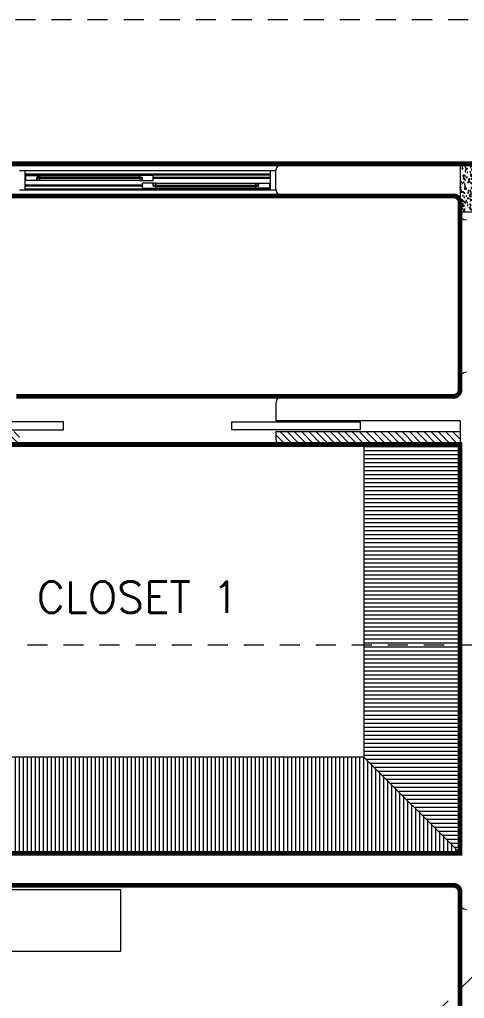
# Model space of a CAD drawing. Header units: metres. Extents: x 14 to 11050, y -346 to 476.
# Drawn here: x 221.16 to 223.94, y -203.26 to -197.15 of the extents above; entities that cross this region are included whole.
import ezdxf

# ---------------------------------------------------------------- set-up
doc = ezdxf.new("R2010")
doc.units = ezdxf.units.M
doc.linetypes.add('0', pattern=[0])
doc.linetypes.add('HIDDEN2', pattern=[0.1875, 0.125, -0.0625])
doc.layers.get('0').update_dxf_attribs({"color": 250, "linetype": '0', "lineweight": 20})
for name, color, linetype, lineweight in [('A-DOOR', 35, 'Continuous', 5), ('A-WALL', 250, 'Continuous', 20), ('baños', 140, 'Continuous', 0), ('closets', 253, 'Continuous', 0), ('Columnas', 7, 'Continuous', 18), ('cristales', 131, 'Continuous', 0), ('MOBILIARIOS', 252, 'Continuous', 0), ('piso', 253, 'Continuous', 0), ('PLF 01', 252, 'Continuous', 9), ('textos', 7, 'Continuous', 0)]:
    doc.layers.add(name, color=color, linetype=linetype, lineweight=lineweight)
doc.layers.add('HATCH', color=8, linetype='Continuous')
doc.layers.add('REVESTIMIENTO EXTERIOR', color=7, linetype='Continuous', lineweight=5, true_color=0xffdebd)
doc.layers.add('Techos 1', color=7, linetype='HIDDEN2', lineweight=9, true_color=0x42391a)
doc.styles.get("Standard").update_dxf_attribs({"font": 'arial.ttf', "height": 0.1875})

# ---------------------------------------------------------------- blocks, each defined once
blk = doc.blocks.new('A$C89702949')
at = {"layer": 'HATCH'}
h = blk.add_hatch(dxfattribs=at)
h.set_pattern_fill('AR-CONC', color=256, scale=0.00032)
h.set_pattern_definition([(50, (114.33107, 55.238796), (0.058299094, -0.005100507), [0.006096, -0.067056]), (355, (114.33107, 55.238796), (-0.011277895, 0.06113819), [0.0048768, -0.053644987]), (100.451445, (114.33593, 55.23837), (0.0470212, 0.05603768), [0.005180803, -0.056988878]), (46.1842, (114.33107, 55.25505), (0.086745293, -0.013453545), [0.009144, -0.100584]), (96.63556, (114.3383, 55.25393), (0.07596932, 0.07917636), [0.00777121, -0.085483395]), (351.18415, (114.33107, 55.25505), (0.07596932, 0.07917636), [0.00731519, -0.080467114]), (21, (114.3392, 55.25099), (0.048516605, -0.032724863), [0.006096, -0.067056]), (326, (114.3392, 55.25099), (0.01977665, 0.05894015), [0.0048768, -0.0536448]), (71.451445, (114.34324, 55.24826), (0.068293254, 0.026215286), [0.005180803, -0.05698878]), (37.5, (114.331071, 55.238796), (0.000988353, 0.0270576124), [0, -0.05299456, 0, -0.0544576, 0, -0.053848]), (7.5, (114.33107, 55.238796), (0.021382292, 0.032057784), [0, -0.03104896, 0, -0.05177536, 0, -0.0205232]), (327.5, (114.312946, 55.238796), (0.0433889905, -0.001833198), [0, -0.02032, 0, -0.0633984, 0, -0.0841248]), (317.5, (114.304818, 55.238796), (0.047401338, 0.008136477), [0, -0.026416, 0, -0.04210304, 0, -0.0597408])])
h.paths.add_polyline_path([(15.3, 19.9891), (15.3, 19.6891), (16.1, 19.6891), (16.1, 19.9891)])
at = {"layer": 'Columnas'}
blk.add_lwpolyline([(15.3, 19.9891), (15.3, 19.6891), (16.1, 19.6891), (16.1, 19.9891)], close=True, dxfattribs=at)
blk = doc.blocks.new('PL BASE 2N NASAS 09')
at = {"layer": 'closets'}
h = blk.add_hatch(dxfattribs=at)
h.set_pattern_fill('LINE', color=256, scale=0.2)
h.set_pattern_definition([(0, (-797.039285, 240.410376), (0, 0.025), [])])
h.paths.add_polyline_path([(173.9475, -6.9617), (173.3475, -6.9617), (173.3475, -8.2117), (173.9475, -8.2117)])
h.paths.add_polyline_path([(173.9475, -8.2117), (173.3475, -8.2117), (173.3475, -8.9117), (173.9475, -9.5117), (173.9475, -9.4417)])
h.paths.add_polyline_path([(170.6475, -8.2117), (170.0475, -8.2117), (170.0475, -9.5117), (170.6475, -8.9117)])
h.paths.add_polyline_path([(170.6475, -6.9617), (170.0475, -6.9617), (170.0475, -8.2117), (170.6475, -8.2117)])
h = blk.add_hatch(dxfattribs=at)
h.set_pattern_fill('LINE', color=256, scale=0.2, angle=90)
h.set_pattern_definition([(90, (-796.989285, 240.460376), (-0.025, 2e-18), [])])
h.paths.add_polyline_path([(173.3475, -8.9117), (170.6475, -8.9117), (170.0475, -9.5117), (173.8705, -9.5114), (173.9475, -9.5117)])
at = {"layer": 'PLF 01'}
h = blk.add_hatch(dxfattribs=at)
h.set_pattern_fill('LINE', color=256, scale=0.01, angle=-45)
h.set_pattern_definition([(315, (-49.91428, -62.667007), (0.0224506403, 0.0224506403), [])])
edge = h.paths.add_edge_path()
edge.add_arc((171.1675, -6.9317), 0.03, 270, 360)
edge.add_line((171.1975, -6.9317), (171.1975, -6.8817))
edge.add_line((171.1975, -6.8817), (170.0475, -6.8817))
edge.add_line((170.0475, -6.8817), (170.0475, -6.9617))
edge.add_line((170.0475, -6.9617), (171.1675, -6.9617))
edge = h.paths.add_edge_path()
edge.add_line((173.9475, -6.9617), (173.9475, -6.8817))
edge.add_line((173.9475, -6.8817), (172.7975, -6.8817))
edge.add_line((172.7975, -6.8817), (172.7975, -6.9317))
edge.add_arc((172.8276, -6.9317), 0.03, 180.04275, 269.95725)
edge.add_line((172.8275, -6.9617), (173.9475, -6.9617))
at = {"layer": 'A-DOOR'}
for p, q in [((171.1475, -5.2117), (172.8375, -5.2117)), ((171.1975, -5.2535), (172.7975, -5.2535)), ((171.2315, -5.3735), (171.2315, -5.2535)), ((171.2315, -5.2735), (172.7635, -5.2735)), ((171.2375, -5.286), (171.239, -5.2845)), ((171.2375, -5.313), (171.2375, -5.286)), ((171.239, -5.2845), (171.3197, -5.2845)), ((171.323, -5.2955), (171.3055, -5.2955)), ((171.3055, -5.2955), (171.3055, -5.313)), ((171.3055, -5.2985), (171.3105, -5.2985)), ((171.3055, -5.2985), (171.3105, -5.2985)), ((171.3105, -5.2965), (171.3165, -5.3005)), ((171.3105, -5.3005), (171.3165, -5.2965)), ((171.3197, -5.2845), (171.3215, -5.286)), ((171.3197, -5.2845), (171.9494, -5.2845)), ((171.3215, -5.286), (171.3235, -5.294)), ((171.3235, -5.295), (171.323, -5.2955)), ((171.3235, -5.294), (171.3235, -5.295)), ((171.9476, -5.286), (171.9455, -5.294)), ((171.9455, -5.294), (171.9455, -5.295)), ((171.9455, -5.295), (171.946, -5.2955)), ((171.946, -5.2955), (171.9635, -5.2955)), ((171.9494, -5.2845), (171.9476, -5.286)), ((172.03, -5.2845), (171.9494, -5.2845)), ((171.9585, -5.2965), (171.9525, -5.3005)), ((171.9585, -5.3005), (171.9525, -5.2965)), ((171.9635, -5.2985), (171.9585, -5.2985)), ((171.9635, -5.2985), (171.9585, -5.2985)), ((171.9635, -5.2955), (171.9635, -5.313)), ((172.0315, -5.286), (172.03, -5.2845)), ((172.0315, -5.313), (172.0315, -5.286)), ((172.7635, -5.3735), (172.7635, -5.2535)), ((171.239, -5.3145), (171.2375, -5.313)), ((171.304, -5.3145), (171.239, -5.3145)), ((171.3055, -5.313), (171.304, -5.3145)), ((171.9503, -5.3155), (171.3188, -5.3155)), ((171.9635, -5.313), (171.965, -5.3145)), ((171.965, -5.3325), (171.9635, -5.334)), ((171.9635, -5.334), (171.9635, -5.361)), ((171.9635, -5.361), (171.965, -5.3625)), ((171.965, -5.3145), (172.03, -5.3145)), ((172.03, -5.3325), (171.965, -5.3325)), ((171.965, -5.3625), (172.0457, -5.3625)), ((172.0315, -5.313), (172.03, -5.3145)), ((172.0315, -5.334), (172.03, -5.3325)), ((172.0315, -5.3515), (172.0315, -5.334)), ((172.0315, -5.3485), (172.0365, -5.3485)), ((172.0315, -5.3485), (172.0365, -5.3485)), ((172.049, -5.3515), (172.0315, -5.3515)), ((172.0365, -5.3505), (172.0425, -5.3465)), ((172.0365, -5.3465), (172.0425, -5.3505)), ((172.0448, -5.3315), (172.6763, -5.3315)), ((172.0457, -5.3625), (172.0475, -5.361)), ((172.6754, -5.3625), (172.0457, -5.3625)), ((172.0475, -5.361), (172.0495, -5.353)), ((172.0495, -5.352), (172.049, -5.3515)), ((172.0495, -5.353), (172.0495, -5.352)), ((172.6715, -5.352), (172.672, -5.3515)), ((172.6715, -5.353), (172.6715, -5.352)), ((172.6736, -5.361), (172.6715, -5.353)), ((172.672, -5.3515), (172.6895, -5.3515)), ((172.6754, -5.3625), (172.6736, -5.361)), ((172.756, -5.3625), (172.6754, -5.3625)), ((172.6845, -5.3505), (172.6785, -5.3465)), ((172.6845, -5.3465), (172.6785, -5.3505)), ((172.6895, -5.3485), (172.6845, -5.3485)), ((172.6895, -5.3485), (172.6845, -5.3485)), ((172.6895, -5.334), (172.691, -5.3325)), ((172.6895, -5.3515), (172.6895, -5.334)), ((172.691, -5.3325), (172.756, -5.3325)), ((172.756, -5.3325), (172.7575, -5.334)), ((172.7575, -5.361), (172.756, -5.3625)), ((172.7575, -5.334), (172.7575, -5.361)), ((171.1575, -5.4117), (172.8375, -5.4117)), ((171.1975, -5.3735), (172.7975, -5.3735))]:
    blk.add_line(p, q, dxfattribs=at)
at = {"layer": 'A-DOOR', "color": 8}
for p, q in [((171.2315, -5.2795), (172.7635, -5.2795)), ((172.7635, -5.2965), (172.0315, -5.2965)), ((172.7635, -5.3025), (172.0315, -5.3025)), ((171.9635, -5.3445), (171.2315, -5.3445)), ((171.9635, -5.3505), (171.2315, -5.3505)), ((171.2315, -5.3675), (172.7635, -5.3675))]:
    blk.add_line(p, q, dxfattribs=at)
at = {"layer": 'A-DOOR'}
for points in [[(171.3055, -5.2985), (171.3105, -5.2985), (171.3105, -5.2985), (171.3055, -5.2985)], [(171.3105, -5.2965), (171.3165, -5.2965), (171.3165, -5.3005), (171.3105, -5.3005)], [(171.3105, -5.2965), (171.9585, -5.2965), (171.9585, -5.3005), (171.3105, -5.3005)], [(171.323, -5.2955), (171.311, -5.2955), (171.311, -5.2965), (171.323, -5.2965)], [(171.323, -5.3005), (171.311, -5.3005), (171.311, -5.3015), (171.323, -5.3015)], [(171.3165, -5.2965), (171.3215, -5.2965), (171.3215, -5.3005), (171.3165, -5.3005)], [(171.946, -5.2955), (171.958, -5.2955), (171.958, -5.2965), (171.946, -5.2965)], [(171.946, -5.3005), (171.958, -5.3005), (171.958, -5.3015), (171.946, -5.3015)], [(171.9525, -5.2965), (171.9475, -5.2965), (171.9475, -5.3005), (171.9525, -5.3005)], [(171.9585, -5.2965), (171.9525, -5.2965), (171.9525, -5.3005), (171.9585, -5.3005)], [(171.9635, -5.2985), (171.9585, -5.2985), (171.9585, -5.2985), (171.9635, -5.2985)], [(172.0315, -5.3485), (172.0365, -5.3485), (172.0365, -5.3485), (172.0315, -5.3485)], [(172.6845, -5.3505), (172.0365, -5.3505), (172.0365, -5.3465), (172.6845, -5.3465)], [(172.0365, -5.3505), (172.0425, -5.3505), (172.0425, -5.3465), (172.0365, -5.3465)], [(172.049, -5.3465), (172.037, -5.3465), (172.037, -5.3455), (172.049, -5.3455)], [(172.049, -5.3515), (172.037, -5.3515), (172.037, -5.3505), (172.049, -5.3505)], [(172.0425, -5.3505), (172.0475, -5.3505), (172.0475, -5.3465), (172.0425, -5.3465)], [(172.672, -5.3465), (172.684, -5.3465), (172.684, -5.3455), (172.672, -5.3455)], [(172.672, -5.3515), (172.684, -5.3515), (172.684, -5.3505), (172.672, -5.3505)], [(172.6785, -5.3505), (172.6735, -5.3505), (172.6735, -5.3465), (172.6785, -5.3465)], [(172.6845, -5.3505), (172.6785, -5.3505), (172.6785, -5.3465), (172.6845, -5.3465)], [(172.6895, -5.3485), (172.6845, -5.3485), (172.6845, -5.3485), (172.6895, -5.3485)], [(171.472, -6.8217), (170.672, -6.8217), (170.672, -6.8717), (171.472, -6.8717)], [(172.5231, -6.8217), (173.3231, -6.8217), (173.3231, -6.8717), (172.5231, -6.8717)]]:
    blk.add_lwpolyline(points, close=True, dxfattribs=at)
for points in [[(171.3077, -5.314, 0.341999), (171.3058, -5.3125), (171.3055, -5.3122), (171.3055, -5.3025), (171.3065, -5.3015), (171.3235, -5.3015), (171.3235, -5.302), (171.3202, -5.3144, -0.339454), (171.3188, -5.3155), (171.3096, -5.3155, -0.341999)], [(171.9614, -5.314, -0.341999), (171.9633, -5.3125), (171.9635, -5.3122), (171.9635, -5.3025), (171.9625, -5.3015), (171.9455, -5.3015), (171.9455, -5.302), (171.9489, -5.3144, 0.339454), (171.9503, -5.3155), (171.9595, -5.3155, 0.341999)], [(172.0337, -5.333, -0.341999), (172.0318, -5.3345), (172.0315, -5.3348), (172.0315, -5.3445), (172.0325, -5.3455), (172.0495, -5.3455), (172.0495, -5.345), (172.0462, -5.3326, 0.339454), (172.0448, -5.3315), (172.0356, -5.3315, 0.341999)], [(172.6874, -5.333, 0.341999), (172.6893, -5.3345), (172.6895, -5.3348), (172.6895, -5.3445), (172.6885, -5.3455), (172.6715, -5.3455), (172.6715, -5.345), (172.6749, -5.3326, -0.339454), (172.6763, -5.3315), (172.6855, -5.3315, -0.341999)]]:
    blk.add_lwpolyline(points, format="xyb", close=True, dxfattribs=at)
at = {"layer": 'A-DOOR', "color": 7}
for points in [[(171.3105, -5.3005), (171.9585, -5.3005), (171.9585, -5.2965), (171.3105, -5.2965)], [(172.6845, -5.3465), (172.0365, -5.3465), (172.0365, -5.3505), (172.6845, -5.3505)]]:
    blk.add_lwpolyline(points, close=True, dxfattribs=at)
at = {"layer": 'A-WALL'}
for p, q in [((172.8375, -5.2117), (175.1325, -5.2117)), ((172.7975, -5.3717), (172.7975, -5.2517)), ((172.8375, -5.4117), (173.9075, -5.4117)), ((173.9475, -5.4517), (173.9475, -5.5217)), ((173.9475, -6.5517), (173.9475, -6.6217)), ((172.7975, -6.7017), (172.7975, -6.8117)), ((172.8375, -6.6617), (173.9075, -6.6617)), ((172.7975, -6.8117), (173.9475, -6.8117)), ((173.9475, -6.8117), (173.9475, -9.5117)), ((172.7975, -6.8817), (173.9475, -6.8817)), ((172.7975, -6.8817), (172.7975, -6.9317)), ((172.8275, -6.9617), (173.9475, -6.9617)), ((173.9475, -9.5117), (170.0475, -9.5117)), ((173.9075, -9.7117), (169.8475, -9.7117)), ((173.9475, -9.7517), (173.9475, -9.8217))]:
    blk.add_line(p, q, dxfattribs=at)
for centre, radius, start, end in [((172.8375, -5.2517), 0.04, 90, 180), ((172.8375, -5.3717), 0.04, 180, 270), ((173.9075, -5.4517), 0.04, 360, 90), ((173.9875, -5.5217), 0.04, 180, 270), ((173.9875, -6.5517), 0.04, 90, 180), ((173.9075, -6.6217), 0.04, 270, 0), ((172.8375, -6.7017), 0.04, 90, 180), ((172.8275, -6.9317), 0.03, 180, 270), ((173.9075, -9.7517), 0.04, 0, 90), ((173.9875, -9.8217), 0.04, 180, 270)]:
    blk.add_arc(centre, radius, start, end, dxfattribs=at)
at = {"layer": 'closets'}
for p, q in [((173.3475, -6.9617), (173.3475, -8.9117)), ((173.3475, -8.9117), (170.6475, -8.9117)), ((173.3475, -8.9117), (173.9475, -9.5117))]:
    blk.add_line(p, q, dxfattribs=at)
at = {"layer": 'cristales', "const_width": 0.004}
for points in [[(171.3215, -5.2985), (171.9475, -5.2985)], [(172.6735, -5.3485), (172.0475, -5.3485)]]:
    blk.add_lwpolyline(points, dxfattribs=at)
at = {"layer": 'piso'}
blk.add_line((173.9475, -9.8217), (173.9475, -10.8517), dxfattribs=at)
at = {"layer": 'Techos 1'}
for p, q in [((157.4475, -4.3117), (185.4975, -4.3117)), ((161.3475, -8.2117), (176.0975, -8.2117)), ((172.1943, -12.1117), (176.0975, -8.2117))]:
    blk.add_line(p, q, dxfattribs=at)
at = {"color": 1}
blk.add_blockref('A$C89702949', (158.6475, -25.2008), dxfattribs=at)
at = {"layer": 'baños', "linetype": 'Continuous', "flags": 8}
for tag, p in [('MODELNUMBER', (167.1329, -5.6306, 0)), ('TRADENAME', (167.1329, -5.6307, 0)), ('PRODUCT', (167.1329, -5.6307, 0)), ('MATERIAL', (167.1329, -5.6307, 0)), ('MODELNUMBER', (168.3076, -5.6306, 0)), ('TRADENAME', (168.3076, -5.6307, 0)), ('PRODUCT', (168.3076, -5.6307, 0)), ('MATERIAL', (168.3076, -5.6307, 0))]:
    blk.add_attdef(tag, p, '', height=0.0000254, rotation=180.00008, dxfattribs=at)
at = {"layer": 'baños', "linetype": 'Continuous'}
for tag, p, rotation in [('MODELNUMBER', (169.2428, -19.7065), 180.00008), ('TRADENAME', (169.2428, -19.7064), 180.00008), ('MATERIAL', (169.243, -19.7063), 180.00008), ('PRODUCT', (169.243, -19.7064), 180.00008), ('MODELNUMBER', (169.9524, -19.7065), 179.99992), ('MATERIAL', (169.9524, -19.7063), 179.99992), ('TRADENAME', (169.9524, -19.7064), 179.99992), ('PRODUCT', (169.9524, -19.7064), 179.99992)]:
    blk.add_attdef(tag, p, '', height=0.0000254, rotation=rotation, dxfattribs=at)
at = {"layer": 'textos', "insert": (171.3058, -8.0119), "char_height": 0.195, "width": 3.404877, "attachment_point": 7}
blk.add_mtext('{\\Fromans|c0;CLOSET 1}', dxfattribs=at)
blk = doc.blocks.new('PL MUEBLES 2N NASAS 09')
at = {"layer": 'MOBILIARIOS'}
blk.add_lwpolyline([(220.4759, 52.9781), (221.7415, 52.9781), (221.7415, 52.5922), (220.4759, 52.5922)], close=True, dxfattribs=at)
blk.add_blockref('PL BASE 2N NASAS 09', (49.9143, 62.717))

msp = doc.modelspace()

# ---------------------------------------------------------------- linework, layer by layer
at = {"layer": 'REVESTIMIENTO EXTERIOR', "const_width": 0.03}
for points in [[(208.3118, -204.0119), (208.3118, -198.0919, -0.414214), (208.3518, -198.0519), (229.5218, -198.0519, -0.464369), (229.5618, -198.0919), (229.5618, -218.0119, -0.414214), (229.5218, -218.0519), (223.9518, -218.0519)], [(221.1418, -199.5019), (223.8718, -199.5019, 0.414214), (223.9118, -199.4619), (223.9118, -198.2919, 0.414214), (223.8718, -198.2519), (220.0818, -198.2519, 0.414214), (220.0118, -198.3219), (220.0118, -199.4619)], [(216.5518, -212.0518), (222.9778, -212.052, 0.397998), (223.0117, -212.0211), (223.0115, -203.8236, -0.431372), (223.035, -203.8014), (223.8749, -203.8017, 0.392148), (223.9118, -203.7619), (223.9118, -202.5919, 0.414214), (223.8718, -202.5519), (219.8115, -202.5519), (219.8118, -201.9919, 0.414214), (219.7718, -201.9519), (215.3018, -201.9537, 0.414094), (215.2618, -201.9937), (215.2618, -203.9819)]]:
    msp.add_lwpolyline(points, format="xyb", dxfattribs=at)
msp.add_lwpolyline([(220.0118, -202.3519), (223.9118, -202.3519), (223.9118, -199.8019), (220.0118, -199.8019)], close=True, dxfattribs=at)

# ---------------------------------------------------------------- block references
at = {"layer": 'REVESTIMIENTO EXTERIOR', "color": 30, "true_color": 0xf8991e}
msp.add_blockref('PL MUEBLES 2N NASAS 09', (0.05, -255.5571), dxfattribs=at)

doc.saveas('drawing.dxf')
